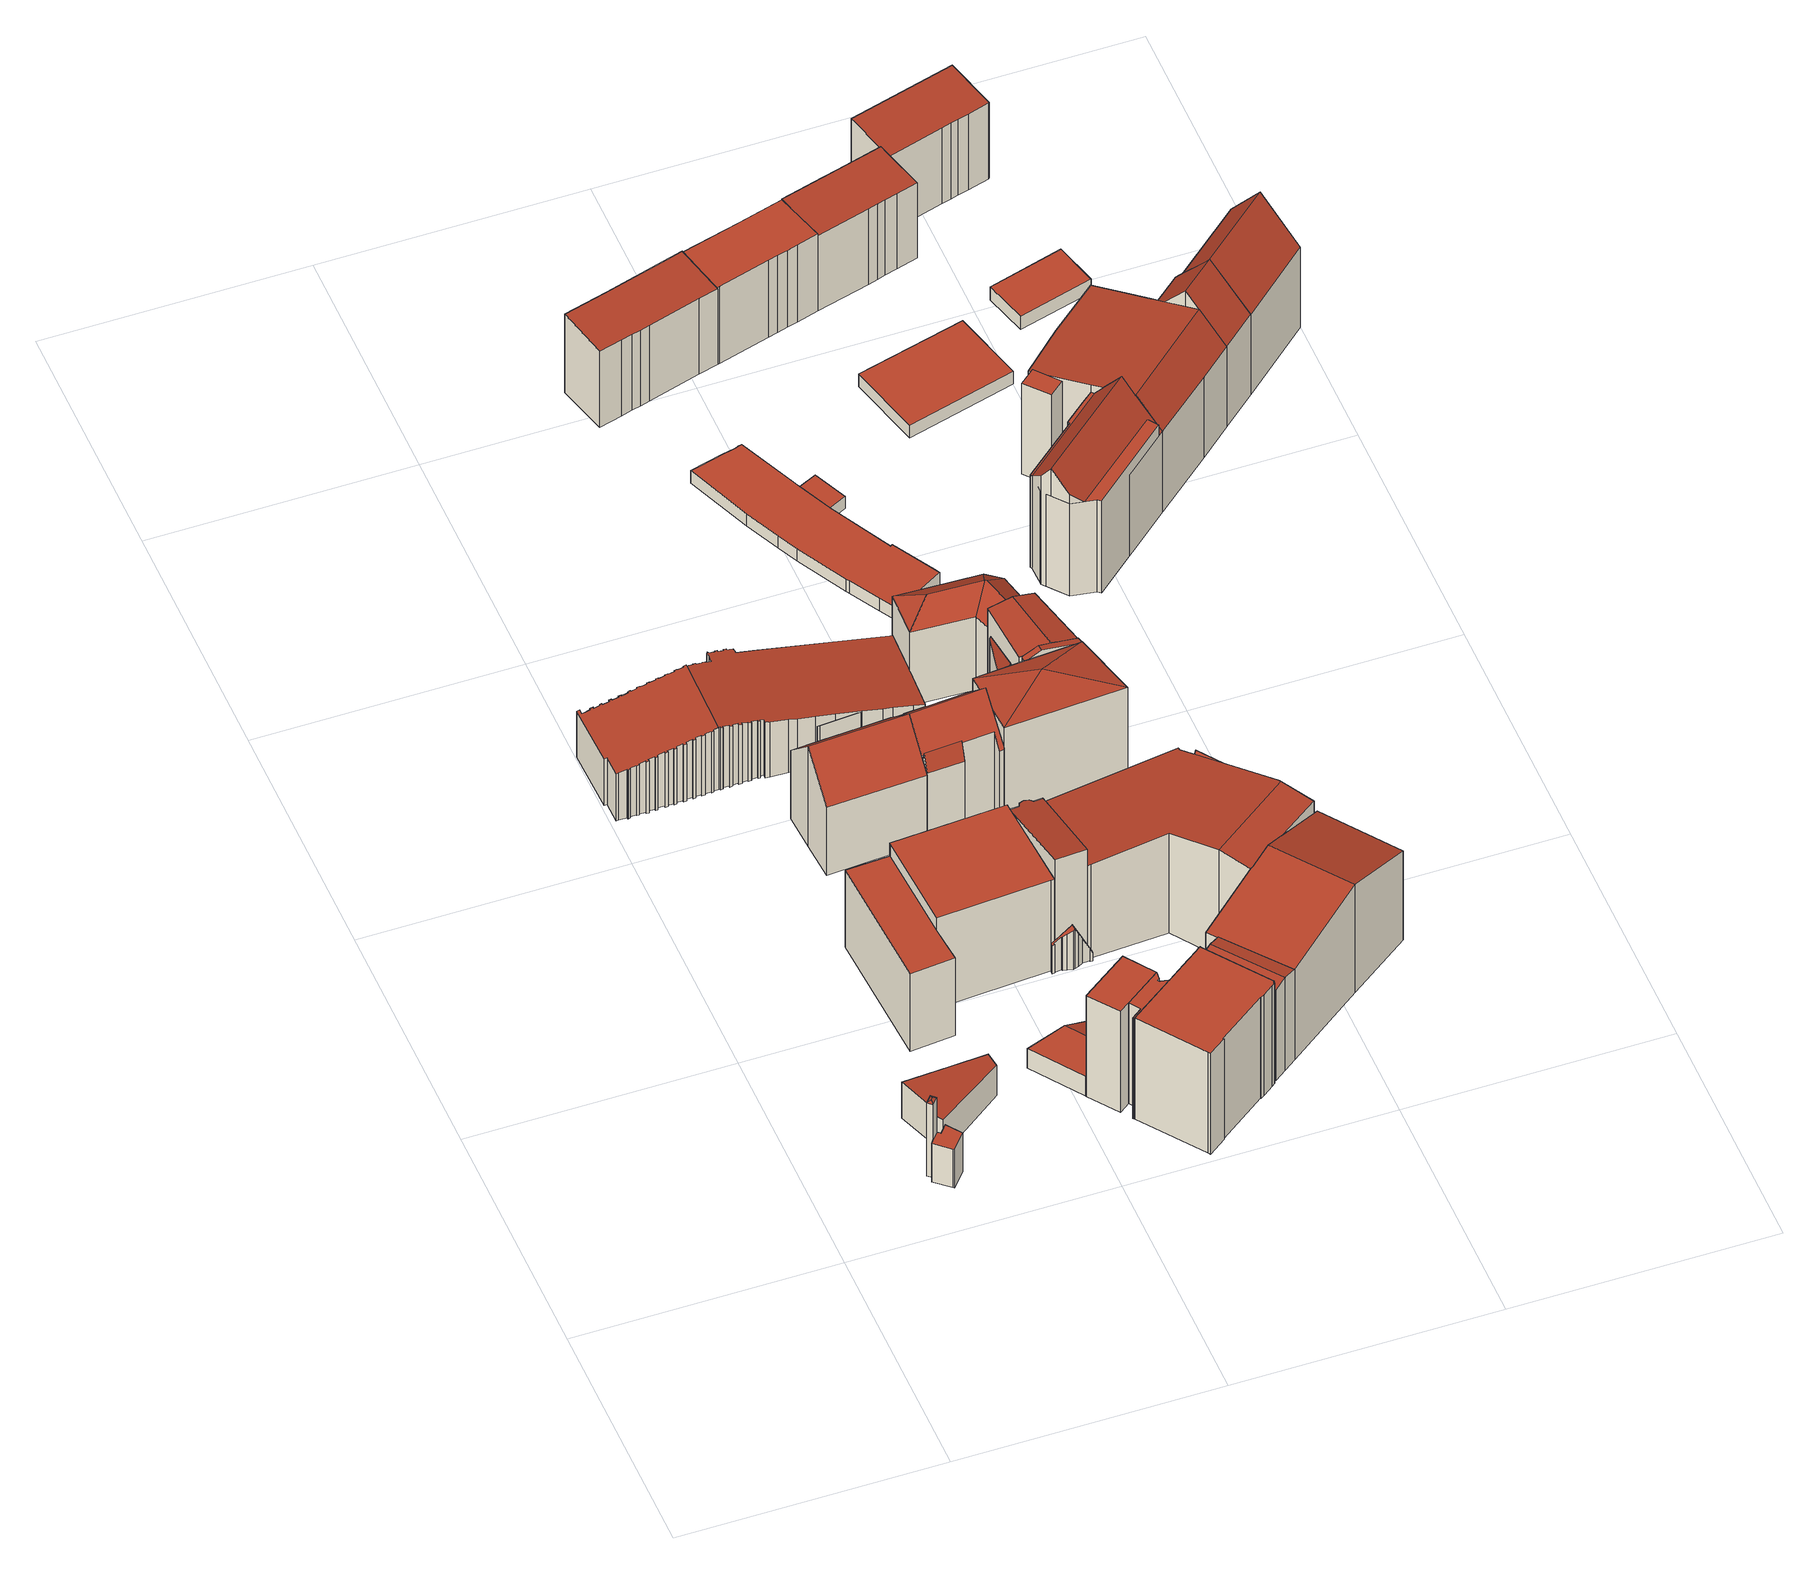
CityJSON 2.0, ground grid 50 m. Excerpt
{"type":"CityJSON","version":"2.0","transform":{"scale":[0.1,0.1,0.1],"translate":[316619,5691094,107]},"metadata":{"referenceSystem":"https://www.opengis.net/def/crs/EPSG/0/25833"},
"CityObjects":{
"building1":{"type":"Building","attributes":{"Dachtyp_tdc":"tdcFreeFormRoof","Gemeindeschluessel":14713000,"Dachneigung":28.63,"QualitaetDacherkennung":8,"Geometrietyp2DReferenz":"3000","function":"31001_9998","roofType":"5000","measuredHeight":17.9},"geometry":[{"type":"MultiSurface","lod":"2","boundaries":[[[0,1,2,3]],[[1,4,5,2]],[[4,6,7,5]],[[6,8,9,7]],[[8,0,3,9]],[[10,11,8,6]],[[10,6,4]],[[11,10,4,1]],[[0,11,1]],[[11,0,8]],[[3,2,5,7,9]]],"semantics":{"surfaces":[{"type":"WallSurface"},{"type":"RoofSurface"},{"type":"GroundSurface"}],"values":[0,0,0,0,0,1,1,1,1,1,2]}}]},
"building2":{"type":"Building","attributes":{"Dachtyp_tdc":"tdcPolyFlatRoof","Gemeindeschluessel":14713000,"Dachneigung":0,"QualitaetDacherkennung":53,"Geometrietyp2DReferenz":"3000","function":"31001_9998","roofType":"1000","measuredHeight":9.35},"geometry":[{"type":"MultiSurface","lod":"2","boundaries":[[[12,13,5,14]],[[13,15,2,5]],[[15,16,17,2]],[[16,18,19,17]],[[18,20,21,19]],[[20,22,23,21]],[[22,24,25,23]],[[24,12,14,25]],[[24,22,20,18,16,15,13,12]],[[14,5,2,17,19,21,23,25]]],"semantics":{"surfaces":[{"type":"WallSurface"},{"type":"RoofSurface"},{"type":"GroundSurface"}],"values":[0,0,0,0,0,0,0,0,1,2]}}]},
"building3":{"type":"Building","attributes":{"Dachtyp_tdc":"tdcPolyFlatRoof","Gemeindeschluessel":14713000,"Dachneigung":4.95,"QualitaetDacherkennung":55,"Geometrietyp2DReferenz":"3000","function":"31001_9998","roofType":"2100","measuredHeight":8.7},"geometry":[{"type":"MultiSurface","lod":"2","boundaries":[[[26,27,28,29]],[[27,30,31,28]],[[30,32,33,31]],[[32,34,35,33]],[[34,36,37,35]],[[36,38,39,37]],[[38,26,29,39]],[[38,36,34,32,30,27,26]],[[29,28,31,33,35,37,39]]],"semantics":{"surfaces":[{"type":"WallSurface"},{"type":"RoofSurface"},{"type":"GroundSurface"}],"values":[0,0,0,0,0,0,0,1,2]}}]},
"building4":{"type":"Building","attributes":{"Dachtyp_tdc":"tdcPolyFlatRoof","Gemeindeschluessel":14713000,"Dachneigung":0,"QualitaetDacherkennung":39,"Geometrietyp2DReferenz":"3000","function":"31001_9998","roofType":"1000","measuredHeight":18.69},"geometry":[{"type":"MultiSurface","lod":"2","boundaries":[[[40,41,42,43]],[[41,44,45,42]],[[44,46,47,45]],[[46,48,49,47]],[[48,40,43,49]],[[48,46,44,41,40]],[[43,42,45,47,49]]],"semantics":{"surfaces":[{"type":"WallSurface"},{"type":"RoofSurface"},{"type":"GroundSurface"}],"values":[0,0,0,0,0,1,2]}}]},
"building5":{"type":"Building","attributes":{"Dachtyp_tdc":"tdcGableRoof","Gemeindeschluessel":14713000,"Dachneigung":13.1,"QualitaetDacherkennung":16,"Geometrietyp2DReferenz":"3000","function":"31001_9998","roofType":"3100","measuredHeight":6.26},"geometry":[{"type":"MultiSurface","lod":"2","boundaries":[[[50,51,52,53]],[[51,54,55,52]],[[54,56,57,55]],[[56,50,53,57]],[[54,51,58]],[[50,56,59]],[[51,50,59,58]],[[56,54,58,59]],[[53,52,55,57]]],"semantics":{"surfaces":[{"type":"WallSurface"},{"type":"RoofSurface"},{"type":"GroundSurface"}],"values":[0,0,0,0,0,0,1,1,2]}}]},
"building6":{"type":"Building","attributes":{"Dachtyp_tdc":"tdcFreeFormRoof","Gemeindeschluessel":14713000,"Dachneigung":10.03,"QualitaetDacherkennung":8,"Geometrietyp2DReferenz":"3000","function":"31001_9998","roofType":"5000","measuredHeight":14.98},"geometry":[{"type":"MultiSurface","lod":"2","boundaries":[[[60,61,62,63]],[[61,64,65,62]],[[64,66,67,65]],[[66,68,69,67]],[[68,70,71,69]],[[70,72,73,71]],[[72,74,75,73]],[[74,76,77,75]],[[76,78,79,77]],[[78,80,81,79]],[[82,83,84,85,86,87,88,89,90,91,92,93,94,95,96,97,98,99,100,101,102,103,104,105,106,107,108,109,110,111,112,113,114,115,116,117,118,119,120,121,122,123,124,125,126,127,128,129,130,131,132,133,134,135,136,137,138,139,140,141,142,143]],[[144,145,146,147,148,149,150,151,152,153,154,155,156,157,158,159,160,161,162,163,164,165,166,167,168,169,170,171,139,138,172,173,174,175,176,177,178,179,180,181,182,183,184,185,186,187,188,189,190,191,192,193,194,195,196,197,80,78,76,74,72,70,68,66,64,61,60,198,199,200,201,202,203,204,205,206,207,208,209,210,211,212,213,214,215,216,217,218,219,220,221,222,223,224,225]],[[137,172,138]],[[171,140,139]],[[81,226,227,228,229,230,231,232,233,234,235,236,237,238,239,240,241,242,243,244,245,246,247,248,249,250,251,252,253,254,255,256,257,258,259,260,261,262,263,264,265,266,267,268,269,270,271,272,273,274,275,276,277,278,279,280,281,282,283,284,285,286,287,288,289,290,291,292,293,294,295,296,297,298,299,300,301,302,303,304,305,306,307,308,309,310,311,312,313,314,315,316,317,318,319,320,321,322,323,324,325,326,327,328,329,330,331,332,333,334,335,336,337,338,339,340,341,342,343,344,345,346,347,348,349,350,351,352,353,354,355,356,357,358,359,360,361,362,363,364,365,366,367,63,62,65,67,69,71,73,75,77,79]],[[117,116,273,272]],[[116,115,274,273]],[[115,114,275,274]],[[114,113,276,275]],[[113,112,277,276]],[[112,111,278,277]],[[111,110,279,278]],[[110,109,280,279]],[[109,108,281,280]],[[108,107,282,281]],[[107,106,283,282]],[[106,105,284,283]],[[105,104,285,284]],[[104,103,286,285]],[[103,102,287,286]],[[102,101,288,287]],[[101,100,289,288]],[[100,99,290,289]],[[99,98,291,290]],[[98,97,292,291]],[[97,96,293,292]],[[96,95,294,293]],[[95,94,295,294]],[[94,93,296,295]],[[93,92,297,296]],[[92,91,298,297]],[[91,90,299,298]],[[90,89,300,299]],[[89,88,301,300]],[[88,87,302,301]],[[87,86,303,302]],[[86,85,304,303]],[[80,197,226,81]],[[197,196,227,226]],[[196,195,228,227]],[[195,194,229,228]],[[194,193,230,229]],[[193,192,231,230]],[[192,191,232,231]],[[191,190,233,232]],[[190,189,234,233]],[[189,188,235,234]],[[188,187,236,235]],[[187,186,237,236]],[[186,185,238,237]],[[185,184,239,238]],[[184,183,240,239]],[[183,182,241,240]],[[182,181,242,241]],[[181,180,243,242]],[[180,179,244,243]],[[179,178,245,244]],[[178,177,246,245]],[[177,176,247,246]],[[176,175,248,247]],[[175,174,249,248]],[[174,173,250,249]],[[173,172,251,250]],[[172,137,252,251]],[[137,136,253,252]],[[136,135,254,253]],[[135,134,255,254]],[[134,133,256,255]],[[133,132,257,256]],[[132,131,258,257]],[[131,130,259,258]],[[130,129,260,259]],[[129,128,261,260]],[[128,127,262,261]],[[127,126,263,262]],[[126,125,264,263]],[[125,124,265,264]],[[124,123,266,265]],[[123,122,267,266]],[[122,121,268,267]],[[121,120,269,268]],[[120,119,270,269]],[[119,118,271,270]],[[118,117,272,271]],[[85,84,305,304]],[[84,83,306,305]],[[83,82,307,306]],[[82,143,308,307]],[[143,142,309,308]],[[142,141,310,309]],[[141,140,311,310]],[[140,171,312,311]],[[171,170,313,312]],[[170,169,314,313]],[[169,168,315,314]],[[168,167,316,315]],[[167,166,317,316]],[[166,165,318,317]],[[165,164,319,318]],[[164,163,320,319]],[[163,162,321,320]],[[162,161,322,321]],[[161,160,323,322]],[[160,159,324,323]],[[159,158,325,324]],[[158,157,326,325]],[[157,156,327,326]],[[156,155,328,327]],[[155,154,329,328]],[[154,153,330,329]],[[153,152,331,330]],[[152,151,332,331]],[[151,150,333,332]],[[150,149,334,333]],[[149,148,335,334]],[[148,147,336,335]],[[147,146,337,336]],[[146,145,338,337]],[[145,144,339,338]],[[144,225,340,339]],[[225,224,341,340]],[[224,223,342,341]],[[223,222,343,342]],[[222,221,344,343]],[[221,220,345,344]],[[220,219,346,345]],[[219,218,347,346]],[[218,217,348,347]],[[217,216,349,348]],[[216,215,350,349]],[[215,214,351,350]],[[214,213,352,351]],[[213,212,353,352]],[[212,211,354,353]],[[211,210,355,354]],[[210,209,356,355]],[[209,208,357,356]],[[208,207,358,357]],[[207,206,359,358]],[[206,205,360,359]],[[205,204,361,360]],[[204,203,362,361]],[[203,202,363,362]],[[202,201,364,363]],[[201,200,365,364]],[[200,199,366,365]],[[199,198,367,366]],[[198,60,63,367]]],"semantics":{"surfaces":[{"type":"WallSurface"},{"type":"RoofSurface"},{"type":"GroundSurface"}],"values":[0,0,0,0,0,0,0,0,0,0,1,1,0,0,2,0,0,0,0,0,0,0,0,0,0,0,0,0,0,0,0,0,0,0,0,0,0,0,0,0,0,0,0,0,0,0,0,0,0,0,0,0,0,0,0,0,0,0,0,0,0,0,0,0,0,0,0,0,0,0,0,0,0,0,0,0,0,0,0,0,0,0,0,0,0,0,0,0,0,0,0,0,0,0,0,0,0,0,0,0,0,0,0,0,0,0,0,0,0,0,0,0,0,0,0,0,0,0,0,0,0,0,0,0,0,0,0,0,0,0,0,0,0,0,0,0,0,0,0,0,0,0,0,0,0,0,0,0,0,0,0,0,0,0,0,0,0,0]}}]},
"building7":{"type":"Building","attributes":{"Gemeindeschluessel":14713000,"Geometrietyp2DReferenz":"3000","function":"31001_9998","roofType":"9999"},"children":["building7-1","building7-2"]},
"building7-1":{"type":"BuildingPart","attributes":{"Dachtyp_tdc":"tdcGableRoof","Dachneigung":46.33,"QualitaetDacherkennung":64,"Geometrietyp2DReferenz":"3000","roofType":"3100","measuredHeight":24.14},"parents":["building7"],"geometry":[{"type":"MultiSurface","lod":"2","boundaries":[[[368,369,370,371]],[[369,372,373,370]],[[372,374,375,373]],[[374,376,377,375]],[[376,378,379,377]],[[374,372,369,368]],[[368,380,381,382,378,376,374]],[[383,384,385,371,370,373,375,377,379]],[[381,380,385,384]],[[380,368,371,385]],[[383,379,378,382]],[[381,384,383,382]]],"semantics":{"surfaces":[{"type":"WallSurface"},{"type":"RoofSurface"},{"type":"GroundSurface"},{"type":"ClosureSurface"}],"values":[0,0,0,0,0,1,1,2,0,0,3,3]}}]},
"building7-2":{"type":"BuildingPart","attributes":{"Dachtyp_tdc":"tdcPolyFlatRoof","Dachneigung":44.62,"QualitaetDacherkennung":27,"Geometrietyp2DReferenz":"3000","roofType":"2100","measuredHeight":19.91},"parents":["building7"],"geometry":[{"type":"MultiSurface","lod":"2","boundaries":[[[386,387,388,379,378]],[[387,389,390,388]],[[389,391,392,390]],[[391,393,394,392]],[[393,395,384,394]],[[395,381,384]],[[396,397,395,393,391,389,387,386]],[[379,388,390,392,394,384,383]],[[381,395,397]],[[382,381,397,396]],[[382,383,384,381]],[[386,378,382,396]],[[378,379,383,382]]],"semantics":{"surfaces":[{"type":"WallSurface"},{"type":"RoofSurface"},{"type":"GroundSurface"},{"type":"ClosureSurface"}],"values":[0,0,0,0,0,0,1,2,0,0,3,0,3]}}]},
"building8":{"type":"Building","attributes":{"name":"MEDIAN Ambulantes Gesundheitszentrum Leipzig","Gemeindeschluessel":14713000,"Geometrietyp2DReferenz":"3000","function":"31001_3242","roofType":"9999"},"children":["building8-1","building8-2","building8-3"]},
"building8-1":{"type":"BuildingPart","attributes":{"Dachtyp_tdc":"tdcPolyFlatRoof","Dachneigung":0,"QualitaetDacherkennung":43,"Geometrietyp2DReferenz":"3000","roofType":"1000","measuredHeight":24.41},"parents":["building8"],"geometry":[{"type":"MultiSurface","lod":"2","boundaries":[[[398,399,400,401]],[[398,402,403,399]],[[402,404,405,403]],[[404,406,407,405]],[[406,408,409,407]],[[408,410,411,409]],[[410,412,413,411]],[[412,414,415,413]],[[414,416,417,415]],[[416,418,419,417]],[[418,420,421,419]],[[420,422,423,421]],[[422,424,425,423]],[[424,426,427,425]],[[426,428,429,427]],[[428,430,431,429]],[[430,432,433,431]],[[432,434,435,433]],[[434,436,437,435]],[[436,434,432,430,428,426,424,422,420,418,416,414,412,410,408,406,404,402,398,401]],[[400,399,403,405,407,409,411,413,415,417,419,421,423,425,427,429,431,433,435,437]],[[401,400,437,436]]],"semantics":{"surfaces":[{"type":"WallSurface"},{"type":"RoofSurface"},{"type":"GroundSurface"},{"type":"ClosureSurface"}],"values":[0,0,0,0,0,0,0,0,0,0,0,0,0,0,0,0,0,0,0,1,2,3]}}]},
"building8-2":{"type":"BuildingPart","attributes":{"Dachtyp_tdc":"tdcPolyFlatRoof","Dachneigung":0,"QualitaetDacherkennung":53,"Geometrietyp2DReferenz":"3000","roofType":"1000","measuredHeight":24.39},"parents":["building8"],"geometry":[{"type":"MultiSurface","lod":"2","boundaries":[[[436,438,439,437]],[[438,440,441,439]],[[440,442,443,441]],[[442,444,445,443]],[[446,447,448,449]],[[447,450,451,448]],[[450,452,453,451]],[[452,454,455,453]],[[454,456,457,455]],[[456,401,400,457]],[[401,456,454,452,450,447,446,444,442,440,438,436]],[[437,439,441,443,445,449,448,451,453,455,457,400]],[[446,449,445,444]],[[437,400,401,436]]],"semantics":{"surfaces":[{"type":"WallSurface"},{"type":"RoofSurface"},{"type":"GroundSurface"},{"type":"ClosureSurface"}],"values":[0,0,0,0,0,0,0,0,0,0,1,2,3,3]}}]},
"building8-3":{"type":"BuildingPart","attributes":{"Dachtyp_tdc":"tdcPolyFlatRoof","Dachneigung":0,"QualitaetDacherkennung":56,"Geometrietyp2DReferenz":"3000","roofType":"1000","measuredHeight":24.4},"parents":["building8"],"geometry":[{"type":"MultiSurface","lod":"2","boundaries":[[[458,459,460,461]],[[459,462,463,460]],[[462,446,449,463]],[[444,464,465,445]],[[464,458,461,465]],[[464,444,446,462,459,458]],[[461,460,463,449,445,465]],[[446,444,445,449]]],"semantics":{"surfaces":[{"type":"WallSurface"},{"type":"RoofSurface"},{"type":"GroundSurface"},{"type":"ClosureSurface"}],"values":[0,0,0,0,0,1,2,3]}}]},
"building9":{"type":"Building","attributes":{"Gemeindeschluessel":14713000,"Geometrietyp2DReferenz":"3000","function":"31001_9998","roofType":"9999"},"children":["building9-1","building9-2"]},
"building9-1":{"type":"BuildingPart","attributes":{"Dachtyp_tdc":"tdcGableRoof","Dachneigung":47.28,"QualitaetDacherkennung":57,"Geometrietyp2DReferenz":"3000","roofType":"3100","measuredHeight":23.98},"parents":["building9"],"geometry":[{"type":"MultiSurface","lod":"2","boundaries":[[[466,467,468,469]],[[467,470,471,472,468]],[[473,368,474,475,476]],[[368,477,478,474]],[[477,479,480,478]],[[479,481,482,480]],[[481,483,484,482]],[[483,485,486,484]],[[485,487,488,486]],[[487,489,490,488]],[[489,491,492,490]],[[491,493,494,492]],[[493,495,496,494]],[[495,466,469,496]],[[491,489,487,485,483,481,479,477,368]],[[368,473,470,467,466,495,493,491]],[[469,468,472,475,474,478,480,482,484,486,488,490,492,494,496]],[[476,471,470,473]],[[476,475,472,471]]],"semantics":{"surfaces":[{"type":"WallSurface"},{"type":"RoofSurface"},{"type":"GroundSurface"},{"type":"ClosureSurface"}],"values":[0,0,0,0,0,0,0,0,0,0,0,0,0,0,1,1,2,0,3]}}]},
"building9-2":{"type":"BuildingPart","attributes":{"Dachtyp_tdc":"tdcFreeFormRoof","Dachneigung":73.78,"QualitaetDacherkennung":24,"Geometrietyp2DReferenz":"3000","roofType":"5000","measuredHeight":20.54},"parents":["building9"],"geometry":[{"type":"MultiSurface","lod":"2","boundaries":[[[471,497,498,472]],[[497,499,500,498]],[[499,476,475,500]],[[501,476,499]],[[502,501,499,497]],[[502,497,471]],[[501,502,471,476]],[[472,498,500,475]],[[472,475,476,471]]],"semantics":{"surfaces":[{"type":"WallSurface"},{"type":"RoofSurface"},{"type":"GroundSurface"},{"type":"ClosureSurface"}],"values":[0,0,0,0,1,0,1,2,3]}}]},
"building10":{"type":"Building","attributes":{"Gemeindeschluessel":14713000,"Geometrietyp2DReferenz":"3000","function":"31001_9998","roofType":"9999"},"children":["building10-1","building10-2","building10-3","building10-4","building10-5","building10-6","building10-7"]},
"building10-1":{"type":"BuildingPart","attributes":{"Dachtyp_tdc":"tdcPolyFlatRoof","Dachneigung":0,"QualitaetDacherkennung":30,"Geometrietyp2DReferenz":"3000","roofType":"1000","measuredHeight":21.87},"parents":["building10"],"geometry":[{"type":"MultiSurface","lod":"2","boundaries":[[[503,504,505,506,507,508,509]],[[510,511,512,513,514,515]],[[509,508,511,510]],[[508,507,512,511]],[[504,514,516]],[[504,503,515,514]],[[503,509,510,515]],[[513,512,507,506,505,517]],[[516,517,505,504]],[[514,513,517,516]]],"semantics":{"surfaces":[{"type":"RoofSurface"},{"type":"GroundSurface"},{"type":"WallSurface"},{"type":"ClosureSurface"}],"values":[0,1,2,2,2,2,2,3,2,3]}}]},
"building10-2":{"type":"BuildingPart","attributes":{"Dachtyp_tdc":"tdcPolyFlatRoof","Dachneigung":14.6,"QualitaetDacherkennung":53,"Geometrietyp2DReferenz":"3000","roofType":"2100","measuredHeight":26.54},"parents":["building10"],"geometry":[{"type":"MultiSurface","lod":"2","boundaries":[[[507,518,519,512]],[[518,520,521,519]],[[520,522,523,521]],[[522,524,525,523]],[[524,526,527,525]],[[526,528,529,530,527]],[[528,526,524,522,520,518,507,506,531,532]],[[533,534,513,512,519,521,523,525,527,530]],[[506,505,531]],[[507,512,513,517,505,506]],[[535,529,528,532]],[[535,536,533,530,529]],[[517,537,536,535,532,531,505]],[[513,534,537,517]],[[534,533,536,537]]],"semantics":{"surfaces":[{"type":"WallSurface"},{"type":"RoofSurface"},{"type":"GroundSurface"},{"type":"ClosureSurface"}],"values":[0,0,0,0,0,0,1,2,0,3,0,3,0,3,3]}}]},
"building10-3":{"type":"BuildingPart","attributes":{"Dachtyp_tdc":"tdcFreeFormRoof","Dachneigung":63.47,"QualitaetDacherkennung":31,"Geometrietyp2DReferenz":"3000","roofType":"5000","measuredHeight":23.16},"parents":["building10"],"geometry":[{"type":"MultiSurface","lod":"2","boundaries":[[[538,539,540,541]],[[539,542,543,540]],[[544,545,542]],[[546,544,542,539]],[[546,539,538]],[[544,546,538,545]],[[541,540,543,547]],[[547,543,542,545]],[[541,547,545,538]]],"semantics":{"surfaces":[{"type":"WallSurface"},{"type":"RoofSurface"},{"type":"GroundSurface"},{"type":"ClosureSurface"}],"values":[0,0,0,1,0,1,2,0,3]}}]},
"building10-4":{"type":"BuildingPart","attributes":{"Dachtyp_tdc":"tdcGableRoof","Dachneigung":10.17,"QualitaetDacherkennung":34,"Geometrietyp2DReferenz":"3000","roofType":"3100","measuredHeight":22.31},"parents":["building10"],"geometry":[{"type":"MultiSurface","lod":"2","boundaries":[[[548,549,550,551]],[[549,552,553,550]],[[552,554,555,556,553]],[[557,558,559,560,561]],[[558,562,563,559]],[[562,564,565,563]],[[564,548,551,565]],[[558,557,554,552]],[[552,549,548,564,562,558]],[[551,550,553,556,560,559,563,565]],[[557,561,555,554]],[[561,560,556,555]]],"semantics":{"surfaces":[{"type":"WallSurface"},{"type":"RoofSurface"},{"type":"GroundSurface"},{"type":"ClosureSurface"}],"values":[0,0,0,0,0,0,0,1,1,2,0,3]}}]},
"building10-5":{"type":"BuildingPart","attributes":{"Dachtyp_tdc":"tdcFreeFormRoof","Dachneigung":10.17,"QualitaetDacherkennung":12,"Geometrietyp2DReferenz":"3000","roofType":"5000","measuredHeight":25.86},"parents":["building10"],"geometry":[{"type":"MultiSurface","lod":"2","boundaries":[[[529,566,567,530]],[[566,568,569,567]],[[568,570,571,569]],[[570,572,573,571]],[[572,574,541,573]],[[574,538,541]],[[575,547,545]],[[575,576,577,547]],[[576,578,579,580,577]],[[581,582,583,584]],[[582,585,586,583]],[[585,587,588,586]],[[587,589,588]],[[582,581,590,591,592,578,576]],[[576,575,574,572,570,568,566,529,535,587,585,582]],[[533,530,567,569,571,573,541,547,577,580,593,594,584,583,586,588]],[[535,536,589,587]],[[536,533,588,589]],[[529,530,533,536,535]],[[545,538,574,575]],[[545,547,541,538]],[[592,579,578]],[[594,593,591,590]],[[593,580,579,592,591]],[[584,594,590,581]]],"semantics":{"surfaces":[{"type":"WallSurface"},{"type":"RoofSurface"},{"type":"GroundSurface"},{"type":"ClosureSurface"}],"values":[0,0,0,0,0,0,0,0,0,0,0,0,0,1,1,2,0,3,3,0,3,0,3,3,3]}}]},
"building10-6":{"type":"BuildingPart","attributes":{"Dachtyp_tdc":"tdcFreeFormRoof","Dachneigung":65.62,"QualitaetDacherkennung":4,"Geometrietyp2DReferenz":"3000","roofType":"5000","measuredHeight":9.52},"parents":["building10"],"geometry":[{"type":"MultiSurface","lod":"2","boundaries":[[[595,596,597,598]],[[596,599,600,597]],[[599,601,602,600]],[[601,603,604,602]],[[603,516,514,604]],[[589,605,606,588]],[[605,607,608,606]],[[607,609,610,608]],[[609,611,612,610]],[[611,613,612]],[[613,614,615,612]],[[614,616,617,615]],[[616,618,619,617]],[[618,620,621,619]],[[620,595,598,621]],[[616,614,613,611,609,607,605,589,536,537]],[[537,517,516,603,601,599,596,595,620,618,616]],[[598,597,600,602,604,514,513,534,533,588,606,608,610,612,615,617,619,621]],[[513,514,516,517]],[[534,513,517,537]],[[536,533,534,537]],[[589,588,533,536]]],"semantics":{"surfaces":[{"type":"WallSurface"},{"type":"RoofSurface"},{"type":"GroundSurface"},{"type":"ClosureSurface"}],"values":[0,0,0,0,0,0,0,0,0,0,0,0,0,0,0,1,1,2,3,3,3,3]}}]},
"building10-7":{"type":"BuildingPart","attributes":{"Dachtyp_tdc":"tdcGableRoof","Dachneigung":13.13,"QualitaetDacherkennung":13,"Geometrietyp2DReferenz":"3000","roofType":"3100","measuredHeight":26.12},"parents":["building10"],"geometry":[{"type":"MultiSurface","lod":"2","boundaries":[[[622,623,581,584,624]],[[579,625,626,580]],[[625,627,628,626]],[[627,629,630,628]],[[629,561,560,630]],[[555,622,624,556]],[[629,627,625,579,592,631]],[[631,632,623,622,555,561,629]],[[624,584,594,593,580,626,628,630,560,556]],[[590,581,623,632]],[[590,594,584,581]],[[591,590,632,631]],[[593,594,590,591]],[[592,591,631]],[[593,591,592,579,580]],[[555,556,560,561]]],"semantics":{"surfaces":[{"type":"WallSurface"},{"type":"RoofSurface"},{"type":"GroundSurface"},{"type":"ClosureSurface"}],"values":[0,0,0,0,0,0,1,1,2,0,3,0,3,0,3,3]}}]},
"building11":{"type":"Building","attributes":{"Gemeindeschluessel":14713000,"Geometrietyp2DReferenz":"3000","function":"31001_9998","roofType":"9999"},"children":["building11-1","building11-2","building11-3","building11-4"]},
"building11-1":{"type":"BuildingPart","attributes":{"Dachtyp_tdc":"tdcGableRoof","Dachneigung":10.68,"QualitaetDacherkennung":24,"Geometrietyp2DReferenz":"3000","roofType":"3100","measuredHeight":22.83},"parents":["building11"],"geometry":[{"type":"MultiSurface","lod":"2","boundaries":[[[633,634,635,636,637]],[[638,639,640,641]],[[634,633,642,643,644,645,646,647]],[[639,638,648,649,645,644,650,651]],[[636,635,641,640]],[[638,641,635,634]],[[637,652,633]],[[636,640,639,653,637]],[[637,653,652]],[[645,649,646]],[[647,648,638,634]],[[646,649,648,647]],[[639,651,653]],[[650,644,643]],[[652,642,633]],[[651,650,643,642,652,653]]],"semantics":{"surfaces":[{"type":"WallSurface"},{"type":"RoofSurface"},{"type":"GroundSurface"},{"type":"ClosureSurface"}],"values":[0,0,1,1,2,3,0,3,3,0,3,3,0,0,0,3]}}]},
"building11-2":{"type":"BuildingPart","attributes":{"Dachtyp_tdc":"tdcFreeFormRoof","Dachneigung":71.21,"QualitaetDacherkennung":18,"Geometrietyp2DReferenz":"3000","roofType":"5000","measuredHeight":20.66},"parents":["building11"],"geometry":[{"type":"MultiSurface","lod":"2","boundaries":[[[654,655,656,657]],[[655,658,659,656]],[[660,654,657,661]],[[662,663,660,658]],[[662,658,655]],[[663,662,655,654]],[[663,654,660]],[[657,656,659,661]],[[661,659,658,660]]],"semantics":{"surfaces":[{"type":"WallSurface"},{"type":"RoofSurface"},{"type":"GroundSurface"},{"type":"ClosureSurface"}],"values":[0,0,0,1,1,1,0,2,3]}}]},
"building11-3":{"type":"BuildingPart","attributes":{"Dachtyp_tdc":"tdcTentRoof","Dachneigung":12.04,"QualitaetDacherkennung":29,"Geometrietyp2DReferenz":"3000","roofType":"3500","measuredHeight":23.31},"parents":["building11"],"geometry":[{"type":"MultiSurface","lod":"2","boundaries":[[[664,665,666,667]],[[665,668,638,641,666]],[[669,670,671,635,634]],[[670,664,667,671]],[[664,670,672]],[[665,664,672]],[[669,646,649,668,665,672]],[[670,669,672]],[[667,666,641,635,671]],[[634,647,669]],[[648,638,668]],[[634,635,641,638]],[[634,638,648,647]],[[669,647,646]],[[649,648,668]],[[646,647,648,649]]],"semantics":{"surfaces":[{"type":"WallSurface"},{"type":"RoofSurface"},{"type":"GroundSurface"},{"type":"ClosureSurface"}],"values":[0,0,0,0,1,1,1,1,2,0,0,3,3,0,0,3]}}]},
"building11-4":{"type":"BuildingPart","attributes":{"Dachtyp_tdc":"tdcGableRoof","Dachneigung":10.45,"QualitaetDacherkennung":36,"Geometrietyp2DReferenz":"3000","roofType":"3100","measuredHeight":22.5},"parents":["building11"],"geometry":[{"type":"MultiSurface","lod":"2","boundaries":[[[673,637,636,674]],[[675,673,674,676]],[[673,675,677]],[[637,673,677,678,642,652]],[[675,679,650,643,678,677]],[[674,636,640,661,659,676]],[[661,640,639,653,651,679,660]],[[640,636,637,653,639]],[[676,659,658,660,679,675]],[[659,661,660,658]],[[651,650,679]],[[642,678,643]],[[637,652,653]],[[653,652,642,643,650,651]]],"semantics":{"surfaces":[{"type":"WallSurface"},{"type":"RoofSurface"},{"type":"GroundSurface"},{"type":"ClosureSurface"}],"values":[0,0,0,1,1,2,0,3,0,3,0,0,3,3]}}]},
"building12":{"type":"Building","attributes":{"Dachtyp_tdc":"tdcPolyFlatRoof","Gemeindeschluessel":14713000,"Dachneigung":3.6,"QualitaetDacherkennung":77,"Geometrietyp2DReferenz":"3000","function":"31001_9998","roofType":"2100","measuredHeight":19.02},"geometry":[{"type":"MultiSurface","lod":"2","boundaries":[[[680,681,682,683]],[[681,684,685,682]],[[684,686,687,685]],[[686,688,689,687]],[[688,690,691,689]],[[690,692,693,691]],[[692,694,695,693]],[[694,696,697,695]],[[696,698,699,697]],[[698,700,701,699]],[[700,680,683,701]],[[700,698,696,694,692,690,688,686,684,681,680]],[[683,682,685,687,689,691,693,695,697,699,701]]],"semantics":{"surfaces":[{"type":"WallSurface"},{"type":"RoofSurface"},{"type":"GroundSurface"}],"values":[0,0,0,0,0,0,0,0,0,0,0,1,2]}}]},
"building13":{"type":"Building","attributes":{"Dachtyp_tdc":"tdcFreeFormRoof","Gemeindeschluessel":14713000,"Dachneigung":36.94,"QualitaetDacherkennung":35,"Geometrietyp2DReferenz":"3000","function":"31001_9998","roofType":"5000","measuredHeight":21.22},"geometry":[{"type":"MultiSurface","lod":"2","boundaries":[[[702,703,704,705]],[[703,706,707,704]],[[706,708,709,707]],[[708,710,711,709]],[[710,712,713,711]],[[712,714,715,713]],[[714,716,717,715]],[[716,702,705,717]],[[718,719,716,714]],[[720,721,718,714,712]],[[722,723,720,712,710]],[[722,710,708]],[[723,722,708,706]],[[721,720,723,706,703]],[[719,718,721,703,702]],[[719,702,716]],[[705,704,707,709,711,713,715,717]]],"semantics":{"surfaces":[{"type":"WallSurface"},{"type":"RoofSurface"},{"type":"GroundSurface"}],"values":[0,0,0,0,0,0,0,0,1,1,1,1,1,1,1,0,2]}}]},
"building14":{"type":"Building","attributes":{"Dachtyp_tdc":"tdcPolyFlatRoof","Gemeindeschluessel":14713000,"Dachneigung":0,"QualitaetDacherkennung":38,"Geometrietyp2DReferenz":"3000","function":"31001_2463","roofType":"1000","measuredHeight":3},"geometry":[{"type":"MultiSurface","lod":"2","boundaries":[[[724,725,726,727]],[[725,728,729,726]],[[728,730,731,729]],[[730,732,733,731]],[[732,734,735,733]],[[734,736,737,735]],[[736,738,739,737]],[[738,740,741,739]],[[740,742,743,741]],[[742,744,745,743]],[[744,746,747,745]],[[746,748,749,747]],[[748,750,751,749]],[[750,752,753,751]],[[752,754,755,753]],[[754,756,757,755]],[[756,758,759,757]],[[758,760,761,759]],[[760,762,763,761]],[[762,764,765,763]],[[764,766,767,765]],[[766,724,727,767]],[[766,764,762,760,758,756,754,752,750,748,746,744,742,740,738,736,734,732,730,728,725,724]],[[727,726,729,731,733,735,737,739,741,743,745,747,749,751,753,755,757,759,761,763,765,767]]],"semantics":{"surfaces":[{"type":"WallSurface"},{"type":"RoofSurface"},{"type":"GroundSurface"}],"values":[0,0,0,0,0,0,0,0,0,0,0,0,0,0,0,0,0,0,0,0,0,0,1,2]}}]},
"building15":{"type":"Building","attributes":{"Dachtyp_tdc":"tdcPolyFlatRoof","Gemeindeschluessel":14713000,"Dachneigung":0,"QualitaetDacherkennung":58,"Geometrietyp2DReferenz":"3000","function":"31001_2463","roofType":"1000","measuredHeight":3},"geometry":[{"type":"MultiSurface","lod":"2","boundaries":[[[756,754,755,757]],[[754,768,769,755]],[[768,770,771,769]],[[770,756,757,771]],[[770,768,754,756]],[[757,755,769,771]]],"semantics":{"surfaces":[{"type":"WallSurface"},{"type":"RoofSurface"},{"type":"GroundSurface"}],"values":[0,0,0,0,1,2]}}]},
"building16":{"type":"Building","attributes":{"Dachtyp_tdc":"tdcPolyFlatRoof","Gemeindeschluessel":14713000,"Dachneigung":0,"QualitaetDacherkennung":57,"Geometrietyp2DReferenz":"3000","function":"31001_9998","roofType":"1000","measuredHeight":18.64},"geometry":[{"type":"MultiSurface","lod":"2","boundaries":[[[772,773,774,775]],[[773,776,691,774]],[[776,777,689,691]],[[776,773,772,778,779,780,781,782,783,784,785,777]],[[689,786,787,788,789,790,791,792,793,775,774,691]],[[777,785,786,689]],[[785,784,787,786]],[[784,783,788,787]],[[783,782,789,788]],[[782,781,790,789]],[[781,780,791,790]],[[780,779,792,791]],[[779,778,793,792]],[[778,772,775,793]]],"semantics":{"surfaces":[{"type":"WallSurface"},{"type":"RoofSurface"},{"type":"GroundSurface"}],"values":[0,0,0,1,2,0,0,0,0,0,0,0,0,0]}}]},
"building17":{"type":"Building","attributes":{"name":"Berufsfeuerwehr Leipzig Hauptfeuerwache","Gemeindeschluessel":14713000,"Dachneigung":90,"Dachorientierung":0,"MittlereTraufHoehe":129.87,"QualitaetDacherkennung":32,"ObjektHoehe":22.24,"BodenHoehe":107.62,"Geometrietyp2DReferenz":"3000","AbsoluteHoehe":129.87,"Dachflaeche":312.11,"function":"31001_3072","roofType":"1000","measuredHeight":22.24,"storeysAboveGround":7},"geometry":[{"type":"MultiSurface","lod":"2","boundaries":[[[794,795,796,797,798,799,800,801,802,803,804,805]],[[806,807,795,794]],[[807,808,796,795]],[[808,809,797,796]],[[809,810,798,797]],[[810,811,799,798]],[[811,812,800,799]],[[812,813,801,800]],[[813,814,802,801]],[[814,815,803,802]],[[815,816,804,803]],[[816,817,805,804]],[[817,806,794,805]],[[817,816,815,814,813,812,811,810,809,808,807,806]]],"semantics":{"surfaces":[{"type":"GroundSurface"},{"type":"WallSurface"},{"type":"RoofSurface"}],"values":[0,1,1,1,1,1,1,1,1,1,1,1,1,2]}}]},
"building18":{"type":"Building","attributes":{"Dachtyp_tdc":"tdcPolyFlatRoof","Gemeindeschluessel":14713000,"Dachneigung":0,"QualitaetDacherkennung":0,"Geometrietyp2DReferenz":"3000","BezugspunktDach":"2000","function":"31001_9998","measuredHeight":3},"geometry":[{"type":"MultiSurface","lod":"2","boundaries":[[[818,819,820,821]],[[818,821,822,823]],[[821,820,824,822]],[[820,819,825,824]],[[819,818,823,825]],[[822,824,825,823]]],"semantics":{"surfaces":[{"type":"RoofSurface"},{"type":"WallSurface"},{"type":"GroundSurface"}],"values":[0,1,1,1,1,2]}}]},
"building19":{"type":"Building","attributes":{"name":"Berufsfeuerwehr Leipzig Hauptfeuerwache","Dachtyp_tdc":"tdcPolyFlatRoof","Gemeindeschluessel":14713000,"Dachneigung":0,"QualitaetDacherkennung":58,"Geometrietyp2DReferenz":"3000","function":"31001_3072","roofType":"1000","measuredHeight":21.89},"geometry":[{"type":"MultiSurface","lod":"2","boundaries":[[[826,827,828,829]],[[827,830,831,828]],[[827,826,832,830]],[[831,833,829,828]],[[830,832,833,831]],[[832,826,829,833]]],"semantics":{"surfaces":[{"type":"WallSurface"},{"type":"RoofSurface"},{"type":"GroundSurface"}],"values":[0,0,1,2,0,0]}}]},
"building20":{"type":"Building","attributes":{"Dachtyp_tdc":"tdcPolyFlatRoof","Gemeindeschluessel":14713000,"Dachneigung":3.33,"QualitaetDacherkennung":79,"Geometrietyp2DReferenz":"3000","function":"31001_9998","roofType":"2100","measuredHeight":18.82},"geometry":[{"type":"MultiSurface","lod":"2","boundaries":[[[834,835,836,837]],[[835,838,839,836]],[[838,840,841,839]],[[840,842,790,841]],[[842,843,789,790]],[[843,844,845,789]],[[844,846,847,845]],[[846,848,849,847]],[[848,850,851,849]],[[850,852,853,851]],[[852,854,855,853]],[[854,834,837,855]],[[854,852,850,848,846,844,843,842,840,838,835,834]],[[837,836,839,841,790,789,845,847,849,851,853,855]]],"semantics":{"surfaces":[{"type":"WallSurface"},{"type":"RoofSurface"},{"type":"GroundSurface"}],"values":[0,0,0,0,0,0,0,0,0,0,0,0,1,2]}}]},
"building21":{"type":"Building","attributes":{"name":"Berufsfeuerwehr Leipzig Hauptfeuerwache","Gemeindeschluessel":14713000,"Geometrietyp2DReferenz":"3000","function":"31001_3072","roofType":"9999"},"children":["building21-1","building21-2","building21-3","building21-4"]},
"building21-1":{"type":"BuildingPart","attributes":{"Dachtyp_tdc":"tdcGableRoof","Dachneigung":11.61,"QualitaetDacherkennung":17,"Geometrietyp2DReferenz":"3000","roofType":"3100","measuredHeight":25.74},"parents":["building21"],"geometry":[{"type":"MultiSurface","lod":"2","boundaries":[[[856,857,858,859]],[[857,860,861,858]],[[860,862,863,864,861]],[[865,866,867,868]],[[866,869,870,871,867]],[[872,873,874,875,876]],[[873,856,859,874]],[[877,869,866,865,878]],[[878,879,880,862,860,857,856,873,872,881,882,883,877]],[[859,858,861,864,884,885,868,867,871,886,887,875,874]],[[880,863,862]],[[885,884,879,878]],[[884,864,863,880,879]],[[885,878,865,868]],[[888,870,869,877]],[[886,871,870,888]],[[872,876,881]],[[883,888,877]],[[876,875,887,882,881]],[[882,887,886,888,883]]],"semantics":{"surfaces":[{"type":"WallSurface"},{"type":"RoofSurface"},{"type":"GroundSurface"},{"type":"ClosureSurface"}],"values":[0,0,0,0,0,0,0,1,1,2,0,3,3,3,0,3,0,0,3,3]}}]},
"building21-2":{"type":"BuildingPart","attributes":{"Dachtyp_tdc":"tdcGableRoof","Dachneigung":50.49,"QualitaetDacherkennung":49,"Geometrietyp2DReferenz":"3000","roofType":"3100","measuredHeight":28.93},"parents":["building21"],"geometry":[{"type":"MultiSurface","lod":"2","boundaries":[[[889,865,868,890,891]],[[863,892,893,864]],[[892,894,895,896,893]],[[897,865,889,898]],[[898,899,900,894,892,863,880,897]],[[896,901,890,868,885,884,864,893]],[[900,895,894]],[[901,896,895,900,899]],[[889,891,899,898]],[[901,899,891,890]],[[879,878,865,897]],[[884,885,878,879]],[[885,868,865,878]],[[880,879,897]],[[884,879,880,863,864]]],"semantics":{"surfaces":[{"type":"WallSurface"},{"type":"RoofSurface"},{"type":"GroundSurface"},{"type":"ClosureSurface"}],"values":[0,0,0,1,1,2,0,3,0,3,0,3,3,0,3]}}]},
"building21-3":{"type":"BuildingPart","attributes":{"Dachtyp_tdc":"tdcGableRoof","Dachneigung":51.07,"QualitaetDacherkennung":57,"Geometrietyp2DReferenz":"3000","roofType":"3100","measuredHeight":28.94},"parents":["building21"],"geometry":[{"type":"MultiSurface","lod":"2","boundaries":[[[902,903,904,905]],[[903,891,890,904]],[[895,906,907,896]],[[906,902,905,907]],[[898,899,891,903,902]],[[902,906,895,900,898]],[[905,904,890,901,896,907]],[[901,890,891,899]],[[900,899,898]],[[901,899,900,895,896]]],"semantics":{"surfaces":[{"type":"WallSurface"},{"type":"RoofSurface"},{"type":"GroundSurface"},{"type":"ClosureSurface"}],"values":[0,0,0,0,1,1,2,3,0,3]}}]},
"building21-4":{"type":"BuildingPart","attributes":{"Dachtyp_tdc":"tdcFreeFormRoof","Dachneigung":50.25,"QualitaetDacherkennung":56,"Geometrietyp2DReferenz":"3000","roofType":"5000","measuredHeight":28.88},"parents":["building21"],"geometry":[{"type":"MultiSurface","lod":"2","boundaries":[[[908,909,802,801]],[[909,910,911,802]],[[910,912,913,911]],[[912,914,915,913]],[[914,916,917,915]],[[916,918,795,917]],[[918,919,920,795]],[[919,876,875,920]],[[870,921,800,871]],[[921,908,801,800]],[[922,881,876,919,918,916,914,912,910]],[[910,909,908,921,870,888,883,922]],[[801,802,911,913,915,917,795,920,875,887,886,871,800]],[[882,881,922]],[[887,875,876,881,882]],[[883,882,922]],[[870,871,886,888]],[[888,886,887,882,883]]],"semantics":{"surfaces":[{"type":"WallSurface"},{"type":"RoofSurface"},{"type":"GroundSurface"},{"type":"ClosureSurface"}],"values":[0,0,0,0,0,0,0,0,0,0,1,1,2,0,3,0,3,3]}}]},
"building22":{"type":"Building","attributes":{"Dachtyp_tdc":"tdcPolyFlatRoof","Gemeindeschluessel":14713000,"Dachneigung":3.13,"QualitaetDacherkennung":73,"Geometrietyp2DReferenz":"3000","function":"31001_9998","roofType":"2100","measuredHeight":18.9},"geometry":[{"type":"MultiSurface","lod":"2","boundaries":[[[923,924,925,926]],[[924,927,928,925]],[[927,929,930,928]],[[929,931,932,930]],[[931,933,934,932]],[[933,935,936,934]],[[935,937,938,936]],[[937,939,940,938]],[[939,941,942,940]],[[941,923,926,942]],[[941,939,937,935,933,931,929,927,924,923]],[[926,925,928,930,932,934,936,938,940,942]]],"semantics":{"surfaces":[{"type":"WallSurface"},{"type":"RoofSurface"},{"type":"GroundSurface"}],"values":[0,0,0,0,0,0,0,0,0,0,1,2]}}]},
"building23":{"type":"Building","attributes":{"Dachtyp_tdc":"tdcPolyFlatRoof","Gemeindeschluessel":14713000,"Dachneigung":0,"QualitaetDacherkennung":38,"Geometrietyp2DReferenz":"3000","function":"31001_9998","roofType":"1000","measuredHeight":3.21},"geometry":[{"type":"MultiSurface","lod":"2","boundaries":[[[943,944,945,946]],[[944,947,948,945]],[[947,949,950,948]],[[949,943,946,950]],[[949,947,944,943]],[[946,945,948,950]]],"semantics":{"surfaces":[{"type":"WallSurface"},{"type":"RoofSurface"},{"type":"GroundSurface"}],"values":[0,0,0,0,1,2]}}]}
},
"vertices":[
[215,141,191],[219,137,191],[219,137,15],[215,141,15],[207,123,191],[207,123,15],[198,131,191],[198,131,15],[210,145,191],[210,145,15],[207,132,194],[210,136,194],
[201,115,108],[207,123,108],[201,115,15],[219,137,108],[225,132,108],[225,132,15],[238,148,108],[238,148,15],[259,119,108],[259,119,15],[232,88,108],[232,88,15],[230,89,108],[230,89,15],
[208,274,100],[303,287,92],[303,287,13],[208,274,13],[372,296,86],[372,296,13],[376,266,86],[376,266,13],[242,168,98],[242,168,13],[230,185,99],[230,185,13],[233,206,99],[233,206,13],
[261,678,204],[343,682,204],[343,682,17],[261,678,17],[354,490,204],[354,490,17],[360,419,204],[360,419,17],[276,411,204],[276,411,17],
[515,209,63],[446,305,63],[446,305,16],[515,209,16],[567,329,63],[567,329,16],[606,273,63],[606,273,16],[519,320,78],[570,247,78],
[45,1257,126],[58,1257,128],[58,1257,6],[45,1257,6],[58,1260,128],[58,1260,6],[62,1260,129],[62,1260,6],[63,1258,129],[63,1258,6],[75,1258,132],[75,1258,6],[75,1260,132],[75,1260,6],[80,1260,133],[80,1260,6],[80,1258,133],[80,1258,6],[92,1259,135],[92,1259,6],[92,1261,135],[92,1261,6],[205,1110,155],[217,1110,153],[217,1107,153],[223,1108,152],[223,1110,152],[234,1111,150],[234,1108,150],[240,1108,149],[240,1111,149],[251,1111,147],[251,1109,147],[257,1109,146],[257,1112,146],[269,1112,144],[269,1109,144],[273,1109,143],[273,1113,143],[281,1113,141],[281,1106,141],[289,1105,140],[322,1104,134],[338,1103,131],[370,1102,126],[406,1101,119],[453,1099,111],[490,1097,105],[508,1097,101],[544,1095,95],[564,1094,91],[568,1176,91],[571,1265,90],[567,1265,91],[331,1276,133],[293,1277,140],[292,1287,140],[280,1287,142],[280,1289,142],[275,1289,143],[275,1286,143],[264,1286,145],[264,1288,145],[259,1288,146],[259,1286,146],[249,1286,147],[246,1288,148],[243,1283,148],[246,1281,148],[244,1265,148],[234,1265,150],[234,1266,150],[228,1266,151],[228,1265,151],[216,1264,153],[216,1266,153],[211,1265,154],[211,1264,154],[200,1263,156],[198,1109,156],[199,1109,156],[201,1109,156],[201,1107,156],[205,1107,155],[81,1104,133],[81,1101,133],[85,1101,134],[86,1105,134],[99,1105,137],[99,1102,137],[104,1102,138],[104,1105,138],[115,1105,140],[115,1102,140],[120,1102,141],[120,1106,141],[132,1106,143],[133,1103,143],[138,1103,144],[138,1107,144],[150,1107,147],[150,1104,147],[155,1104,148],[155,1108,148],[166,1108,150],[166,1105,150],[172,1105,151],[172,1108,151],[184,1108,153],[184,1106,153],[188,1106,154],[188,1109,154],[199,1263,156],[199,1265,156],[194,1265,155],[194,1263,155],[182,1263,153],[182,1264,153],[177,1264,152],[177,1262,152],[165,1262,149],[165,1263,149],[160,1264,148],[160,1262,148],[148,1261,146],[148,1263,146],[143,1263,145],[143,1261,145],[131,1261,143],[131,1262,143],[127,1262,142],[126,1260,142],[114,1260,139],[114,1262,139],[109,1262,138],[109,1260,138],[97,1259,136],[97,1261,136],[45,1259,126],[41,1259,125],[40,1257,125],[29,1256,123],[29,1259,123],[23,1259,122],[23,1256,122],[11,1255,119],[7,1255,118],[7,1265,118],[2,1265,117],[5,1143,118],[10,1143,119],[11,1102,120],[15,1102,120],[30,1102,123],[30,1099,123],[32,1099,124],[35,1100,124],[35,1102,124],[47,1103,126],[47,1101,127],[52,1101,127],[52,1103,127],[64,1103,130],[64,1100,130],[69,1100,131],[69,1104,131],[97,1261,6],[97,1259,6],[109,1260,6],[109,1262,6],[114,1262,6],[114,1260,6],[126,1260,6],[127,1262,6],[131,1262,6],[131,1261,6],[143,1261,6],[143,1263,6],[148,1263,6],[148,1261,6],[160,1262,6],[160,1264,6],[165,1263,6],[165,1262,6],[177,1262,6],[177,1264,6],[182,1264,6],[182,1263,6],[194,1263,6],[194,1265,6],[199,1265,6],[199,1263,6],[211,1264,6],[211,1265,6],[216,1266,6],[216,1264,6],[228,1265,6],[228,1266,6],[234,1266,6],[234,1265,6],[244,1265,6],[246,1281,6],[243,1283,6],[246,1288,6],[249,1286,6],[259,1286,6],[259,1288,6],[264,1288,6],[264,1286,6],[275,1286,6],[275,1289,6],[280,1289,6],[280,1287,6],[292,1287,6],[293,1277,6],[331,1276,6],[567,1265,6],[571,1265,6],[568,1176,6],[564,1094,6],[544,1095,6],[508,1097,6],[490,1097,6],[453,1099,6],[406,1101,6],[370,1102,6],[338,1103,6],[322,1104,6],[289,1105,6],[281,1106,6],[281,1113,6],[273,1113,6],[273,1109,6],[269,1109,6],[269,1112,6],[257,1112,6],[257,1109,6],[251,1109,6],[251,1111,6],[240,1111,6],[240,1108,6],[234,1108,6],[234,1111,6],[223,1110,6],[223,1108,6],[217,1107,6],[217,1110,6],[205,1110,6],[205,1107,6],[201,1107,6],[201,1109,6],[199,1109,6],[188,1109,6],[188,1106,6],[184,1106,6],[184,1108,6],[172,1108,6],[172,1105,6],[166,1105,6],[166,1108,6],[155,1108,6],[155,1104,6],[150,1104,6],[150,1107,6],[138,1107,6],[138,1103,6],[133,1103,6],[132,1106,6],[120,1106,6],[120,1102,6],[115,1102,6],[115,1105,6],[104,1105,6],[104,1102,6],[99,1102,6],[99,1105,6],[86,1105,6],[85,1101,6],[81,1101,6],[81,1104,6],[69,1104,6],[69,1100,6],[64,1100,6],[64,1103,6],[52,1103,6],[52,1101,6],[47,1101,6],[47,1103,6],[35,1102,6],[35,1100,6],[32,1099,6],[30,1099,6],[30,1102,6],[15,1102,6],[11,1102,6],[10,1143,6],[5,1143,6],[2,1265,6],[7,1265,6],[7,1255,6],[11,1255,6],[23,1256,6],[23,1259,6],[29,1259,6],[29,1256,6],[40,1257,6],[41,1259,6],[45,1259,6],
[474,934,256],[478,860,177],[478,860,14],[474,934,14],[293,849,178],[293,849,14],[288,923,256],[288,923,14],[284,995,179],[284,995,14],[339,1000,178],[339,1000,14],[469,1007,178],[414,1004,178],[339,999,179],[339,999,14],[414,1004,14],[469,1007,14],
[339,1000,213],[338,1011,201],[338,1011,14],[391,1015,201],[391,1015,14],[413,1016,201],[413,1016,14],[413,1012,205],[413,1012,14],[414,1004,213],[339,999,214],[414,1004,214],
[660,193,259],[660,193,15],[659,192,15],[659,192,259],[706,226,259],[706,226,15],[727,241,259],[727,241,15],[733,246,259],[733,246,15],[736,247,259],[736,247,15],[736,246,259],[736,246,15],[819,133,259],[819,133,15],[823,127,259],[823,127,15],[821,125,259],[821,125,15],[822,123,259],[822,123,15],[816,118,259],[816,118,15],[796,103,259],[796,103,15],[789,99,259],[789,99,15],[788,100,259],[788,100,15],[695,32,259],[695,32,15],[696,31,259],[696,31,15],[663,7,259],[663,7,15],[660,11,259],[660,11,15],[573,130,259],[573,130,15],
[572,130,259],[572,130,15],[570,132,259],[570,132,15],[590,147,259],[590,147,15],[576,167,259],[576,167,15],[646,217,259],[644,201,259],[644,201,15],[646,217,15],[641,199,259],[641,199,15],[642,197,259],[642,197,15],[643,196,259],[643,196,15],[659,193,259],[659,193,15],
[515,208,259],[516,209,259],[516,209,15],[515,208,15],[606,273,259],[606,273,15],[556,153,259],[556,153,15],
[612,867,179],[611,891,203],[611,891,16],[612,867,16],[545,886,203],[545,886,182],[545,886,16],[477,882,203],[474,934,16],[477,882,16],[477,882,182],[469,1007,176],[469,1007,16],[499,1009,177],[499,1009,16],[498,1019,166],[498,1019,16],[498,1021,164],[498,1021,16],[537,1023,164],[537,1023,16],[538,1011,177],[538,1011,16],[612,1018,176],[612,1018,16],[616,944,256],[616,944,16],[621,870,181],[621,870,16],[620,868,179],[620,868,16],
[547,863,182],[547,863,16],[478,860,182],[478,860,16],[477,871,220],[546,875,221],
[354,490,235],[564,503,235],[571,503,235],[560,682,235],[560,684,235],[559,695,235],[343,682,235],[343,682,16],[559,695,16],[560,684,16],[571,503,16],[564,503,16],[354,490,16],[564,503,83],[571,503,88],
[577,685,235],[577,685,16],[581,694,232],[581,694,16],[590,698,231],[590,698,16],[599,695,232],[599,695,16],[604,687,235],[604,687,16],[621,688,235],[621,688,215],[621,688,16],[571,503,282],[632,507,282],[632,507,16],[604,505,16],[632,507,242],[632,507,51],[604,505,112],
[892,686,237],[901,693,237],[901,693,16],[892,686,16],[1003,554,237],[1003,554,16],[998,551,247],[994,548,237],[897,690,248],[994,548,16],
[819,133,234],[736,246,234],[736,246,16],[819,133,16],[760,264,240],[760,264,16],[780,279,235],[780,279,233],[780,279,16],[873,162,235],[850,145,240],[850,145,16],[873,162,16],[873,162,234],[827,128,234],[827,128,16],[822,135,234],[822,135,16],
[621,699,213],[621,699,16],[875,714,238],[875,714,16],[875,710,239],[875,710,16],[875,709,239],[875,709,16],[892,686,244],[994,548,275],[996,545,275],[996,545,16],[1035,493,263],[1035,493,234],[1035,493,16],[879,382,263],[841,433,275],[841,433,16],[879,382,16],[782,515,257],[782,515,16],[639,507,243],[639,507,16],[639,507,36],[880,381,263],[921,411,263],[959,439,263],[921,411,16],[880,381,16],
[584,497,97],[582,499,95],[582,499,16],[584,497,16],[569,498,86],[569,498,16],[569,496,86],[569,496,16],[564,496,83],[564,496,16],[639,500,36],[639,500,16],[634,500,47],[634,500,16],[634,502,47],[634,502,16],[621,501,75],[621,501,16],[621,501,76],[612,496,96],[612,496,16],[605,494,112],[605,494,16],[602,493,109],[602,493,16],[591,495,102],[591,495,16],
[765,298,233],[879,382,266],[765,298,16],[1043,499,231],[1043,499,16],[1144,359,232],[1144,359,16],[1025,273,278],[1025,273,16],[921,411,278],[880,381,266],
[813,1023,228],[816,1012,228],[816,1012,14],[813,1023,14],[813,1023,226],[710,1005,227],[709,1017,227],[709,1017,14],[710,1005,14],[779,1021,234],[759,1020,238],[740,1018,242],[741,1007,242],[808,1011,229],[812,1011,229],[713,1005,229],[715,1005,229],[714,1017,230],[710,1017,228],[806,1022,228],[731,1018,228],
[671,1015,172],[693,1126,172],[693,1126,14],[671,1015,14],[696,1125,172],[696,1125,14],[704,1016,172],[704,1016,14],[694,1124,178],[688,1015,220],
[621,870,229],[613,998,229],[613,998,14],[621,870,14],[710,1005,229],[816,1012,229],[849,884,229],[849,884,14],[724,960,247],
[782,1147,229],[782,1147,14],[695,1141,230],[695,1141,14],[741,1144,239],[762,1020,239],[704,1016,228],
[313,1969,193],[287,2066,200],[287,2066,10],[313,1969,10],[371,2089,200],[371,2089,10],[487,2122,200],[487,2122,10],[524,2133,200],[524,2133,10],[551,2035,193],[551,2035,10],[514,2025,193],[514,2025,10],[413,1996,193],[413,1996,10],[395,1991,193],[395,1991,10],[378,1987,193],[378,1987,10],[357,1981,193],[357,1981,10],
[695,1141,184],[685,1171,184],[685,1171,7],[695,1141,7],[568,1176,184],[568,1176,7],[571,1265,184],[571,1265,7],[571,1266,184],[571,1266,7],[733,1260,184],[733,1260,7],[762,1238,184],[762,1238,7],[782,1147,184],[782,1147,7],[720,1212,219],[739,1144,216],[717,1215,218],[718,1215,218],[573,1265,185],[615,1219,218],
[670,1395,38],[620,1367,38],[620,1367,8],[670,1395,8],[600,1401,38],[600,1401,8],[567,1457,38],[567,1457,8],[563,1463,38],[563,1463,8],[512,1559,38],[512,1559,8],[493,1599,38],[493,1599,8],[462,1666,38],[462,1666,8],[410,1794,38],[410,1794,8],[474,1811,38],[474,1811,8],[500,1817,38],[500,1817,8],[505,1819,38],[505,1819,8],[512,1821,38],[512,1821,8],[562,1708,38],[562,1708,8],[567,1696,38],[567,1696,8],[568,1694,38],[568,1694,8],[598,1629,38],[598,1629,8],[661,1509,38],[661,1509,8],[665,1511,38],[665,1511,8],[710,1432,38],[710,1432,8],[716,1421,38],[716,1421,8],[673,1397,38],[673,1397,8],
[602,1710,38],[602,1710,8],[631,1645,38],[631,1645,8],
[653,2064,196],[555,2036,196],[555,2036,10],[653,2064,10],[551,2035,196],[524,2133,196],[672,2069,196],[692,2075,196],[712,2080,196],[753,2092,196],[725,2189,196],[640,2165,196],[611,2157,196],[526,2134,196],[526,2134,10],[611,2157,10],[640,2165,10],[725,2189,10],[753,2092,10],[712,2080,10],[692,2075,10],[672,2069,10],
[874,1408,6],[979,1497,6],[977,1501,6],[1017,1535,6],[1039,1553,6],[1118,1440,6],[964,1308,6],[958,1313,6],[912,1321,6],[880,1359,6],[876,1364,6],[877,1404,6],[874,1408,229],[979,1497,229],[977,1501,229],[1017,1535,229],[1039,1553,229],[1118,1440,229],[964,1308,229],[958,1313,229],[912,1321,229],[880,1359,229],[876,1364,229],[877,1404,229],
[964,1961,35],[756,1907,35],[793,1764,35],[1001,1819,35],[1001,1819,5],[964,1961,5],[793,1764,5],[756,1907,5],
[1003,1594,228],[975,1570,228],[975,1570,9],[1003,1594,9],[937,1614,228],[937,1614,9],[966,1638,228],[966,1638,9],
[912,2136,192],[889,2130,192],[889,2130,10],[912,2136,10],[874,2125,192],[874,2125,10],[855,2120,192],[855,2120,10],[753,2092,192],[725,2189,198],[809,2212,198],[809,2212,10],[838,2220,198],[838,2220,10],[896,2236,198],[896,2236,10],[925,2244,198],[925,2244,10],[931,2222,197],[931,2222,10],[954,2148,192],[954,2148,10],
[1038,1716,220],[1131,1794,221],[1131,1794,6],[1038,1716,6],[1173,1745,234],[1173,1745,6],[1206,1706,245],[1206,1706,220],[1206,1706,6],[1300,1596,200],[1239,1543,200],[1239,1543,6],[1300,1596,6],[1128,1448,202],[1128,1448,201],[1128,1448,6],[1038,1553,246],[961,1644,221],[961,1644,6],[1038,1553,6],[1038,1553,220],[1095,1487,264],[1266,1636,264],[1249,1656,258],[1223,1686,250],[1054,1535,251],[1077,1508,258],[1094,1488,263],[1249,1656,6],[1266,1636,6],[1095,1487,6],[1077,1508,6],[1095,1487,262],
[1364,1651,201],[1364,1651,6],[1364,1651,199],[1271,1761,220],[1271,1761,6],[1277,1754,231],[1277,1754,226],[1277,1754,6],[1249,1656,296],[1313,1711,296],[1313,1711,295],[1308,1716,287],[1313,1711,6],
[1449,1828,296],[1499,1769,200],[1499,1769,6],[1449,1828,6],[1413,1870,227],[1413,1870,6],
[958,1313,210],[912,1321,252],[889,1348,295],[889,1348,6],[876,1363,269],[876,1363,6],[876,1404,231],[876,1404,6],[874,1407,226],[874,1407,6],[979,1497,226],[976,1500,220],[976,1500,6],[964,1308,201],[1077,1508,295],
[1091,2267,192],[1071,2262,192],[1071,2262,9],[1091,2267,9],[1057,2258,192],[1057,2258,9],[1039,2253,192],[1039,2253,9],[931,2222,192],[931,2222,9],[925,2244,193],[925,2244,9],[902,2323,198],[902,2323,9],[1105,2379,198],[1105,2379,9],[1134,2280,192],[1134,2280,9],[1133,2279,192],[1133,2279,9],
[1177,2055,39],[1199,1971,39],[1199,1971,7],[1177,2055,7],[1057,1932,39],[1057,1932,7],[1034,2015,39],[1034,2015,7]
]}
